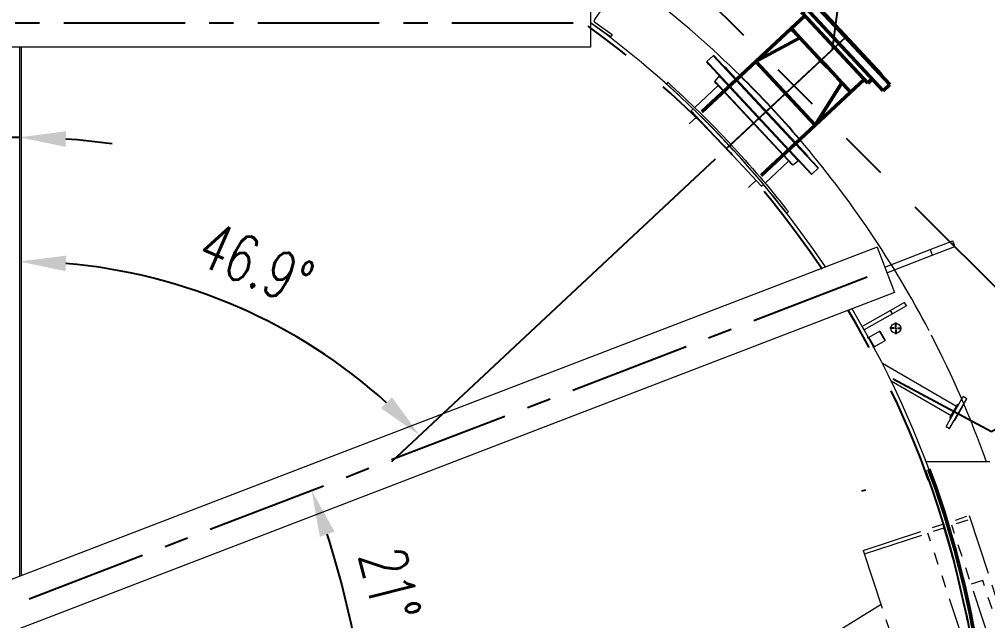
# Model space of a CAD drawing. Header units: inches. Extents: x 0 to 4731, y 0 to 1632.
# Drawn here: x 344.1 to 463.8, y 1325.8 to 1400.1 of the extents above; entities that cross this region are included whole.
import ezdxf

# ---------------------------------------------------------------- set-up
doc = ezdxf.new("R2010")
doc.units = ezdxf.units.IN
doc.header["$LTSCALE"] = 48
doc.header["$MEASUREMENT"] = 0
for name, pattern in [('CENTER', [2, 1.25, -0.25, 0.25, -0.25]), ('CENTER2', [1.125, 0.75, -0.125, 0.125, -0.125]), ('HIDDEN', [0.375, 0.25, -0.125]), ('PHANTOM2', [1.25, 0.625, -0.125, 0.125, -0.125, 0.125, -0.125])]:
    doc.linetypes.add(name, pattern=pattern)
for name, color, linetype, lineweight in [('AM_0', 7, 'Continuous', 50), ('AM_11', 92, 'PHANTOM2', 25), ('AM_7', 142, 'CENTER', 25), ('Equipment-AM_0', 7, 'Continuous', 50), ('Equipment-AM_2', 5, 'Continuous', 50), ('Equipment-AM_3', 6, 'HIDDEN', 25), ('Equipment-AM_5', 92, 'Continuous', 25), ('Process-AM_7', 142, 'CENTER', 25)]:
    doc.layers.add(name, color=color, linetype=linetype, lineweight=lineweight)
doc.styles.get("Standard").update_dxf_attribs({"font": 'ROMANS.SHX', "width": 0.7})
doc.dimstyles.new('METSOPOWER_ANSI$2', dxfattribs={"dimtxt": 0.12, "dimasz": 0.12, "dimexe": 0.1, "dimexo": 0.05, "dimgap": 0.06, "dimtad": 1, "dimzin": 12, "dimdsep": 46, "dimlunit": 3, "dimtxsty": 'Standard', "dimcen": 0, "dimclrd": 256, "dimclre": 256, "dimclrt": 140, "dimadec": 0, "dimazin": 2, "dimtp": 0.1, "dimtm": 0.1, "dimtfac": 0.71, "dimtmove": 0, "dimatfit": 3, "dimfxl": 1, "dimtzin": 7, "dimlwd": -1, "dimlwe": -1, "dimarcsym": 1})

# ---------------------------------------------------------------- blocks, each defined once
blk = doc.blocks.new('*D527')
at = {"layer": 'Defpoints', "color": 0, "transparency": 16777216}
for p in [(451.24, 1369.17), (386.7, 1316.05), (278.1, 1302.71), (368.1, 1302.71), (464.22, 1302.71)]:
    blk.add_point(p, dxfattribs=at)
at = {"layer": 'Equipment-AM_5', "linetype": 'ByBlock', "transparency": 16777216}
blk.add_arc((278.1, 1302.71), 109.42, 3.0166, 17.9834, dxfattribs=at)
at = {"layer": 'Equipment-AM_5', "transparency": 16777216}
for points in [[(381.27, 1336.17), (383.08, 1336.81), (380.25, 1341.92)], [(388.33, 1308.49), (386.41, 1308.44), (387.52, 1302.71)]]:
    blk.add_solid(points, dxfattribs=at)
at = {"layer": 'Equipment-AM_5', "color": 140, "transparency": 16777216, "insert": (389.94, 1330.25), "char_height": 5.76, "attachment_point": 5, "rotation": 283.831, "bg_fill": 3, "box_fill_scale": 1.25, "bg_fill_color": 256, "bg_fill_true_color": 13158600, "bg_fill_transparency": 0}
blk.add_mtext('21°', dxfattribs=at)
blk = doc.blocks.new('A$C7E8F1151')
at = {"layer": 'AM_11', "lineweight": 18, "ltscale": 0.25}
for p, q in [((178.9, 40.58), (196.51, 84.16)), ((204, 80.63), (186.74, 37.91)), ((206.88, 79.46), (189.62, 36.75)), ((191.67, 35.42), (209.28, 79)), ((205.39, 71.78), (193.89, 43.31)), ((181.54, 47.12), (151.7, 68.33)), ((193.89, 43.31), (192.5, 43.87)), ((179.07, 41.01), (191.85, 35.85)), ((178.9, 40.58), (191.67, 35.42))]:
    blk.add_line(p, q, dxfattribs=at)
at = {"layer": 'Equipment-AM_0', "elevation": 0.01}
blk.add_lwpolyline([(197.83, 89.8), (196.61, 71.26, -0.010843), (196.15, 65.99, -0.078144), (186.35, 30.02, -0.078144)], format="xyb", dxfattribs=at)
at = {"layer": 'Equipment-AM_3'}
blk.add_line((178.25, 33.25, 0.01), (178.73, 33.1, 0.01), dxfattribs=at)
at = {"layer": 'Equipment-AM_3', "elevation": 0.01}
blk.add_lwpolyline([(197.33, 89.83), (196.11, 71.29, -0.010822), (195.65, 66.05, -0.078267), (185.87, 30.17, -0.078267)], format="xyb", dxfattribs=at)
blk = doc.blocks.new('*D531')
at = {"layer": 'Defpoints', "color": 0, "transparency": 16777216}
for p in [(313.25, 1448.52), (318.52, 1423.86), (344.1, 1422.83), (344.1, 1326.71)]:
    blk.add_point(p, dxfattribs=at)
at = {"layer": 'Equipment-AM_5', "linetype": 'ByBlock', "transparency": 16777216}
blk.add_line((319.02, 1421.52), (328.08, 1379.06), dxfattribs=at)
for start, end in [(90, 102.0497), (81.9055, 85.9528), (106.0969, 110.1442)]:
    blk.add_arc((344.1, 1303.99), 81.56, start, end, dxfattribs=at)
at = {"layer": 'Equipment-AM_5', "transparency": 16777216}
for points in [[(349.83, 1384.39), (349.89, 1386.31), (344.1, 1385.55)], [(321.26, 1383.28), (321.72, 1381.42), (327.08, 1383.75)]]:
    blk.add_solid(points, dxfattribs=at)
at = {"layer": 'Equipment-AM_5', "color": 140, "transparency": 16777216, "insert": (334.94, 1390.83), "char_height": 5.76, "attachment_point": 5, "rotation": 6.0248, "bg_fill": 3, "box_fill_scale": 1.25, "bg_fill_color": 256, "bg_fill_true_color": 13158600, "bg_fill_transparency": 0}
blk.add_mtext('12°', dxfattribs=at)
at = {"layer": 'Defpoints', "color": 0, "transparency": 16777216}
blk.add_point((338.39, 1385.35), dxfattribs=at)
blk = doc.blocks.new('*D532')
at = {"layer": 'Defpoints', "color": 0, "transparency": 16777216}
for p in [(344.1, 1422.83), (439.39, 1391.51), (431.9, 1384.51), (379.3, 1360.36), (344.1, 1326.71)]:
    blk.add_point(p, dxfattribs=at)
at = {"layer": 'Equipment-AM_5', "linetype": 'ByBlock', "transparency": 16777216}
blk.add_line((430.15, 1382.87), (390.11, 1345.44), dxfattribs=at)
blk.add_arc((344.1, 1302.44), 67.77, 47.939, 85.1286, dxfattribs=at)
at = {"layer": 'Equipment-AM_5', "transparency": 16777216}
for points in [[(349.82, 1369.01), (349.9, 1370.93), (344.1, 1370.21)], [(390.18, 1353.44), (388.83, 1352.07), (393.61, 1348.72)]]:
    blk.add_solid(points, dxfattribs=at)
at = {"layer": 'Equipment-AM_5', "color": 140, "transparency": 16777216, "insert": (373.38, 1369.89), "char_height": 5.76, "attachment_point": 5, "rotation": 336.5338, "bg_fill": 3, "box_fill_scale": 1.25, "bg_fill_color": 256, "bg_fill_true_color": 13158600, "bg_fill_transparency": 0}
blk.add_mtext('46.9°', dxfattribs=at)
blk = doc.blocks.new('SW_CENTERMARKSYMBOL_58')
at = {"layer": 'AM_7', "color": 0}
for p, q in [((-0.2, 0), (-0.725, 0)), ((0, 0), (-0.1, 0)), ((0, 0.2), (0, 0.725)), ((0, 0), (0, 0.1)), ((0, 0), (0, -0.1)), ((0, 0), (0.1, 0)), ((0.2, 0), (0.725, 0)), ((0, -0.2), (0, -0.725))]:
    blk.add_line(p, q, dxfattribs=at)
blk = doc.blocks.new('*D607')
at = {"layer": 'Defpoints', "color": 0, "transparency": 16777216}
for p in [(344.1, 1497.03), (370.47, 921.64), (344.1, 902.08), (381.35, 873.24), (358.46, 844.44)]:
    blk.add_point(p, dxfattribs=at)
at = {"layer": 'Equipment-AM_5', "linetype": 'ByBlock', "transparency": 16777216}
for p, q in [((344.1, 899.68), (344.1, 839.11)), ((381.87, 870.89), (387.92, 843.97))]:
    blk.add_line(p, q, dxfattribs=at)
blk.add_arc((344.1, 1038.94), 195.03, 271.6922, 280.9748, dxfattribs=at)
at = {"layer": 'Equipment-AM_5', "transparency": 16777216}
for points in [[(381.04, 848.41), (381.43, 846.53), (386.87, 848.65)], [(349.88, 843.03), (349.85, 844.95), (344.1, 843.91)]]:
    blk.add_solid(points, dxfattribs=at)
at = {"layer": 'Equipment-AM_5', "color": 140, "transparency": 16777216, "insert": (364.98, 850.82), "char_height": 5.76, "attachment_point": 5, "rotation": 6.3335, "bg_fill": 3, "box_fill_scale": 1.25, "bg_fill_color": 256, "bg_fill_true_color": 13158600, "bg_fill_transparency": 0}
blk.add_mtext('12.7°', dxfattribs=at)
blk = doc.blocks.new('drain nozz1')
at = {"layer": 'AM_0'}
for p, q in [((8.93, 19.27), (8.11, 18.5)), ((9.06, 19.13), (8.93, 19.27)), ((8.24, 18.36), (8.11, 18.5)), ((8.24, 18.36), (9.06, 19.13)), ((19.02, 6.8), (8.24, 18.36)), ((19.84, 7.57), (9.06, 19.13)), ((10.08, 18.12), (10.04, 18.08)), ((10.19, 18.01), (10.08, 18.12)), ((10.14, 17.97), (10.19, 18.01)), ((18.78, 8.8), (10.19, 18.01)), ((9.47, 17.04), (8.92, 16.53)), ((9.02, 16.42), (9.57, 16.93)), ((9.35, 16.07), (7.66, 14.49)), ((9.02, 16.42), (8.92, 16.53)), ((17.11, 7.75), (9.02, 16.42)), ((7.66, 14.49), (3.27, 10.4)), ((7.68, 14.47), (7.66, 14.49)), ((7.68, 14.47), (7.74, 14.41)), ((7.74, 14.41), (7.96, 14.17)), ((3.27, 10.4), (8.73, 13.34)), ((7.96, 14.17), (8.73, 13.34)), ((8.73, 13.34), (9.87, 12.12)), ((9.87, 12.12), (10.57, 11.37)), ((10.57, 11.37), (10.95, 10.97)), ((10.95, 10.97), (11.32, 10.56)), ((-3.4, 4.18), (3.27, 10.4)), ((10.6, 2.54), (3.27, 10.4)), ((11.32, 10.56), (11.7, 10.16)), ((11.7, 10.16), (12.08, 9.76)), ((12.08, 9.76), (12.78, 9)), ((12.78, 9), (13.92, 7.78)), ((18.73, 8.76), (18.78, 8.8)), ((13.92, 7.78), (10.6, 2.54)), ((13.92, 7.78), (14.69, 6.95)), ((14.99, 6.63), (16.68, 8.21)), ((17.11, 7.75), (17.66, 8.26)), ((19.02, 6.8), (19.84, 7.57)), ((10.6, 2.54), (14.99, 6.63)), ((14.69, 6.95), (14.91, 6.71)), ((14.91, 6.71), (14.97, 6.65)), ((14.97, 6.65), (14.99, 6.63)), ((3.93, -3.68), (10.6, 2.54))]:
    blk.add_line(p, q, dxfattribs=at)
at = {"layer": 'Process-AM_7'}
blk.add_line((0, 0), (14.43, 13.46), dxfattribs=at)

msp = doc.modelspace()

# ---------------------------------------------------------------- linework, layer by layer
at = {"layer": 'AM_0', "lineweight": 18}
for p, q in [((456.715221, 1371.675109), (459.515962, 1372.750213)), ((456.983997, 1370.974924), (459.784738, 1372.050028)), ((459.784738, 1372.050028), (459.515962, 1372.750213)), ((456.715221, 1371.675109), (456.983997, 1370.974924))]:
    msp.add_line(p, q, dxfattribs=at)
at = {"layer": 'AM_11'}
msp.add_line((476.104193, 1355.71108), (399.104193, 1432.71108), dxfattribs=at)
at = {"layer": 'AM_7', "ltscale": 0.25}
for p, q in [((277.604193, 1399.71108), (414.751203, 1399.71108)), ((278.104193, 1302.71108), (451.236457, 1369.170329))]:
    msp.add_line(p, q, dxfattribs=at)
at = {"layer": 'AM_7'}
msp.add_lwpolyline([(431.544108, 1384.176558), (444.647828, 1396.428538), (449.611931, 1434.138338)], dxfattribs=at)
at = {"layer": 'Equipment-AM_0', "lineweight": 18}
for p, q in [((418.061117, 1404.211479), (415.210442, 1400.140293)), ((414.751203, 1402.72108), (414.751203, 1396.70108)), ((417.21685, 1397.984615), (414.751203, 1399.71108)), ((415.271836, 1399.792111), (417.426206, 1398.283605)), ((417.426206, 1398.283605), (417.21685, 1397.984615)), ((414.751203, 1396.70108), (277.604193, 1396.70108)), ((344.135443, 1396.70108), (344.135443, 1331.282248)), ((344.334306, 1396.70108), (344.334306, 1331.358585)), ((442.87086, 1381.74518), (440.055812, 1384.766712)), ((440.099711, 1384.807612), (442.87386, 1381.82998)), ((440.143611, 1384.848512), (441.59533, 1383.29031)), ((442.087979, 1381.015799), (442.87086, 1381.74518)), ((450.157769, 1371.980406), (278.104193, 1305.935226)), ((450.157769, 1371.980406), (450.169439, 1371.984886)), ((450.157769, 1371.980406), (452.315144, 1366.360252)), ((450.169439, 1371.984886), (452.326814, 1366.364732)), ((452.315144, 1366.360252), (278.104193, 1299.486933)), ((452.326814, 1366.364732), (452.315144, 1366.360252))]:
    msp.add_line(p, q, dxfattribs=at)
for centre, radius, start, end in [((344.104193, 1302.71108), 127, 45.40193823, 59.05051069), ((344.104193, 1302.71108), 120, 33.83744251, 53.93341174), ((415.41523, 1399.996899), 0.25, 145, 235), ((344.104193, 1302.71108), 127, 27.65086875, 40.55075446), ((441.63623, 1383.24641), 0.06, 132.97386603, 222.97386603), ((440.461719, 1382.585306), 0.06, 42.97386603, 125.97386603), ((442.82996, 1381.78908), 0.06, 312.97386603, 42.97386603), ((442.047079, 1381.059699), 0.06, 222.97386603, 312.97386603), ((344.104193, 1302.71108), 120, 2.52761477, 30.90523104), ((344.104193, 1302.71108), 127, 19.67072491, 27.37720169)]:
    msp.add_arc(centre, radius, start, end, dxfattribs=at)
at = {"layer": 'Equipment-AM_3'}
for radius, start, end in [(119.5, 33.83744251, 53.93341174), (127, 40.55075446, 45.40193823), (119.5, 2.52761477, 30.90523104)]:
    msp.add_arc((344.104193, 1302.71108), radius, start, end, dxfattribs=at)

# ---------------------------------------------------------------- next in the draw order: dimensions: what is measured, and where the dimension line sits
at = {"layer": 'Equipment-AM_5'}
dim = msp.add_angular_dim_2l(base=(386.704913, 1316.045572), line1=((278.104193, 1302.71108), (451.236457, 1369.170329)), line2=((368.104193, 1302.71108), (464.224193, 1302.71108)), dimstyle='METSOPOWER_ANSI$2', override={"dimscale": 48, "dimtoh": 1, "dimdec": 5, "dimzin": 15, "dimlunit": 4, "dimadec": 5, "dimtdec": 5, "dimtfill": 1, "dimfrac": 2}, dxfattribs=at)
dim.commit()
dim.dimension.update_dxf_attribs({"geometry": '*D527', "text_midpoint": (384.347948, 1328.868098), "dimtype": 162})

# ---------------------------------------------------------------- next in the draw order: linework, layer by layer
at = {"layer": 'AM_0', "lineweight": 18}
for p, q in [((451.113738, 1369.524901), (456.715221, 1371.675109)), ((451.382514, 1368.824716), (456.983997, 1370.974924)), ((448.581105, 1361.742627), (448.457358, 1361.959852)), ((449.139946, 1360.802495), (449.147404, 1360.789404)), ((449.147404, 1360.789404), (449.789865, 1359.66163)), ((449.747244, 1359.673314), (449.172192, 1360.682759))]:
    msp.add_line(p, q, dxfattribs=at)
at = {"layer": 'AM_0'}
for centre, start, end in [((449.155415, 1360.775342), 119.66892692, 193.14010136), ((449.774397, 1359.688783), 209.66892692, 299.66892692)]:
    msp.add_arc(centre, 0.03125, start, end, dxfattribs=at)
at = {"layer": 'AM_7'}
msp.add_lwpolyline([(452.168657, 1355.694942), (464.309769, 1349.209538), (493.791334, 1366.314541)], dxfattribs=at)
at = {"layer": 'Equipment-AM_0', "lineweight": 18}
for p, q in [((453.547011, 1365.147002), (451.809211, 1364.157027)), ((453.794505, 1364.712552), (453.547011, 1365.147002)), ((451.809211, 1364.157027), (448.333696, 1362.177126)), ((452.056705, 1363.722577), (448.581105, 1361.742627)), ((452.056705, 1363.722577), (451.809211, 1364.157027)), ((453.794505, 1364.712552), (452.056705, 1363.722577)), ((450.497603, 1361.575913), (449.139946, 1360.802495)), ((450.505061, 1361.562822), (450.497603, 1361.575913)), ((451.147521, 1360.435048), (450.505061, 1361.562822)), ((450.540224, 1361.564229), (450.547327, 1361.55176)), ((450.547327, 1361.55176), (451.159206, 1360.477669)), ((449.789865, 1359.66163), (451.147521, 1360.435048)), ((459.981867, 1352.292098), (450.826337, 1357.578046)), ((451.898403, 1355.440657), (459.324367, 1351.153275)), ((458.69887, 1349.819883), (460.82387, 1353.500491)), ((459.131883, 1349.569883), (461.256883, 1353.250491)), ((461.256883, 1353.250491), (460.82387, 1353.500491)), ((459.168742, 1350.883724), (460.137492, 1352.561649)), ((459.748509, 1350.512911), (460.748509, 1352.244962)), ((460.245745, 1352.499149), (460.137492, 1352.561649)), ((460.748509, 1352.244962), (460.694383, 1352.276212)), ((459.168742, 1350.883724), (459.276995, 1350.821224)), ((459.694383, 1350.544161), (459.748509, 1350.512911)), ((458.69887, 1349.819883), (459.131883, 1349.569883)), ((464.104193, 1345.46108), (456.231074, 1345.46108))]:
    msp.add_line(p, q, dxfattribs=at)
msp.add_circle((452.472447, 1361.945373), 0.625, dxfattribs=at)
for centre, start, end in [((450.513071, 1361.54876), 29.66892692, 119.66892692), ((451.132053, 1360.462201), 299.66892692, 29.66892692)]:
    msp.add_arc(centre, 0.03125, start, end, dxfattribs=at)

# ---------------------------------------------------------------- next in the draw order: block references
at = {"layer": 'AM_7'}
msp.add_blockref('SW_CENTERMARKSYMBOL_58', (452.472447, 1361.945373), dxfattribs=at)
at = {"layer": 'Equipment-AM_2', "xscale": -1, "rotation": 176.2243001557875}
msp.add_blockref('A$C7E8F1151', (272.613949, 1386.764538, -0.005036), dxfattribs=at)

# ---------------------------------------------------------------- next in the draw order: dimensions: what is measured, and where the dimension line sits
at = {"layer": 'Equipment-AM_5'}
dim = msp.add_angular_dim_2l(base=(338.391347, 1385.349182), line1=((318.515242, 1423.864958), (313.252391, 1448.519585)), line2=((344.104193, 1326.71108), (344.104193, 1422.83108)), dimstyle='METSOPOWER_ANSI$2', override={"dimscale": 48, "dimdec": 5, "dimzin": 15, "dimadec": 1, "dimtdec": 5, "dimtfill": 1, "dimfrac": 2}, dxfattribs=at)
dim.commit()
dim.dimension.update_dxf_attribs({"geometry": '*D531', "text_midpoint": (334.939131, 1390.827193)})

# ---------------------------------------------------------------- next in the draw order: dimensions: what is measured, and where the dimension line sits
dim = msp.add_angular_dim_2l(base=(379.299167, 1360.356777), line1=((344.104193, 1326.71108), (344.104193, 1422.83108)), line2=((431.902883, 1384.512013), (439.386322, 1391.506963)), dimstyle='METSOPOWER_ANSI$2', override={"dimscale": 48, "dimdec": 5, "dimzin": 15, "dimadec": 1, "dimtdec": 5, "dimtfill": 1, "dimfrac": 2}, dxfattribs=at)
dim.commit()
dim.dimension.update_dxf_attribs({"geometry": '*D532', "text_midpoint": (373.383677, 1369.891486)})

# ---------------------------------------------------------------- next in the draw order: linework, layer by layer
at = {"layer": 'Equipment-AM_0', "lineweight": 18}
for p, q in [((429.382627, 1394.565067), (429.133349, 1394.832629)), ((429.919231, 1395.64681), (429.136349, 1394.917429)), ((429.136349, 1394.917429), (429.387211, 1394.648166)), ((440.055812, 1384.766712), (429.919231, 1395.64681)), ((430.00403, 1395.64381), (440.099711, 1384.807612)), ((442.003179, 1381.018799), (429.382627, 1394.565067)), ((429.387211, 1394.648166), (442.087979, 1381.015799)), ((431.37036, 1394.26528), (431.568409, 1394.052704)), ((431.568409, 1394.052704), (440.143611, 1384.848512)), ((424.284396, 1392.36192), (424.114921, 1392.174069)), ((430.632955, 1393.145734), (430.092146, 1392.50182)), ((430.092146, 1392.50182), (439.745952, 1382.139909)), ((430.279605, 1392.223319), (430.094191, 1392.422332)), ((430.822647, 1392.942128), (430.632955, 1393.145734)), ((440.426474, 1382.633863), (430.822647, 1392.942128)), ((430.534887, 1391.949312), (427.622684, 1389.236121)), ((439.666807, 1382.147566), (430.279605, 1392.223319)), ((427.439713, 1389.065654), (427.198496, 1388.840921)), ((427.198496, 1388.840921), (435.889721, 1379.512196)), ((427.880161, 1388.109256), (426.943301, 1387.236418)), ((431.896972, 1384.518361), (431.899271, 1384.515894)), ((432.08217, 1384.686328), (431.899262, 1384.515903)), ((431.899266, 1384.515898), (431.979087, 1384.430151)), ((431.979087, 1384.430151), (432.162153, 1384.600406)), ((432.082178, 1384.686319), (432.162153, 1384.600406)), ((436.313921, 1379.907408), (439.226112, 1382.620587)), ((439.745952, 1382.139909), (440.426474, 1382.633863)), ((434.271196, 1379.371023), (435.208056, 1380.24386)), ((435.889721, 1379.512196), (436.13099, 1379.736977)), ((438.997486, 1376.202132), (439.193286, 1376.357727))]:
    msp.add_line(p, q, dxfattribs=at)
at = {"layer": 'Equipment-AM_0', "lineweight": 18, "flags": 128}
for points in [[(432.065214, 1384.704522), (432.079151, 1384.689568), (432.082178, 1384.686319)], [(432.162153, 1384.600406), (432.505232, 1384.230029), (432.961153, 1383.733178), (433.411549, 1383.237091), (433.853895, 1382.744696), (434.323527, 1382.216081), (434.781792, 1381.694436), (435.225931, 1381.18341), (435.653184, 1380.686651), (436.060792, 1380.207809), (436.448646, 1379.747523), (436.816484, 1379.306834), (437.162304, 1378.888829), (437.484099, 1378.496597), (437.779869, 1378.133223), (438.049947, 1377.798977), (438.293817, 1377.495165), (438.510267, 1377.223876), (438.698085, 1376.987198), (438.856059, 1376.787221), (438.963491, 1376.650772), (439.050773, 1376.539625), (439.117576, 1376.454376), (439.170612, 1376.386657), (439.193286, 1376.357727), (439.191374, 1376.360173)]]:
    msp.add_lwpolyline(points, dxfattribs=at)
at = {"layer": 'Equipment-AM_0', "lineweight": 18}
for centre, radius, start, end in [((429.177249, 1394.873529), 0.06, 132.97386603, 222.97386603), ((429.96013, 1395.60291), 0.06, 42.97386603, 132.97386603), ((431.32946, 1394.30918), 0.06, 222.97386603, 312.97386603), ((339.71121, 1298.619061), 126.253589, 42.98803769, 47.94353853), ((430.138091, 1392.463232), 0.06, 139.97386603, 222.97386603), ((430.58701, 1393.184323), 0.06, 319.97386603, 42.97386603), ((339.7137, 1298.621591), 126.000042, 42.97820972, 47.94372684), ((339.713804, 1298.621683), 125.999903, 38.00413352, 42.92340974), ((439.710707, 1382.188466), 0.06, 222.97386603, 305.97386603)]:
    msp.add_arc(centre, radius, start, end, dxfattribs=at)

# ---------------------------------------------------------------- next in the draw order: block references
at = {"layer": 'Equipment-AM_0', "linetype": 'CENTER2'}
msp.add_blockref('drain nozz1', (431.902883, 1384.512013), dxfattribs=at)

# ---------------------------------------------------------------- next in the draw order: dimensions: what is measured, and where the dimension line sits
at = {"layer": 'Equipment-AM_5'}
dim = msp.add_angular_dim_2l(base=(358.46386, 844.435344), line1=((344.104193, 1497.025576), (344.104193, 902.080392)), line2=((381.346865, 873.235031), (370.466991, 921.642711)), dimstyle='METSOPOWER_ANSI$2', override={"dimscale": 48, "dimdec": 5, "dimadec": 1, "dimtdec": 5, "dimtfill": 1, "dimfrac": 2}, dxfattribs=at)
dim.commit()
dim.dimension.update_dxf_attribs({"geometry": '*D607', "text_midpoint": (364.983905, 850.8212)})

doc.saveas('drawing.dxf')
